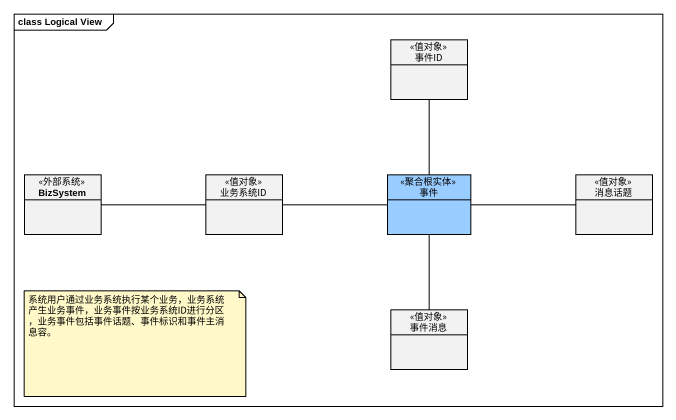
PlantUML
@startuml
mainframe class Logical View
hide circle
hide empty members
class 事件ID <<值对象>>
class BizSystem <<外部系统>>
class 业务系统ID <<值对象>>
class 事件 <<聚合根实体>> #99CCFF
class 消息话题 <<值对象>>
class 事件消息 <<值对象>>
BizSystem -right- 业务系统ID
事件 -up- 事件ID
事件 -left- 业务系统ID
事件 -right- 消息话题
事件 -- 事件消息
note as N1
  系统用户通过业务系统执行某个业务，业务系统产生业务事件，业务事件按业务系统ID进行分区，业务事件包括事件话题、事件标识和事件主消息容。
end note
@enduml
